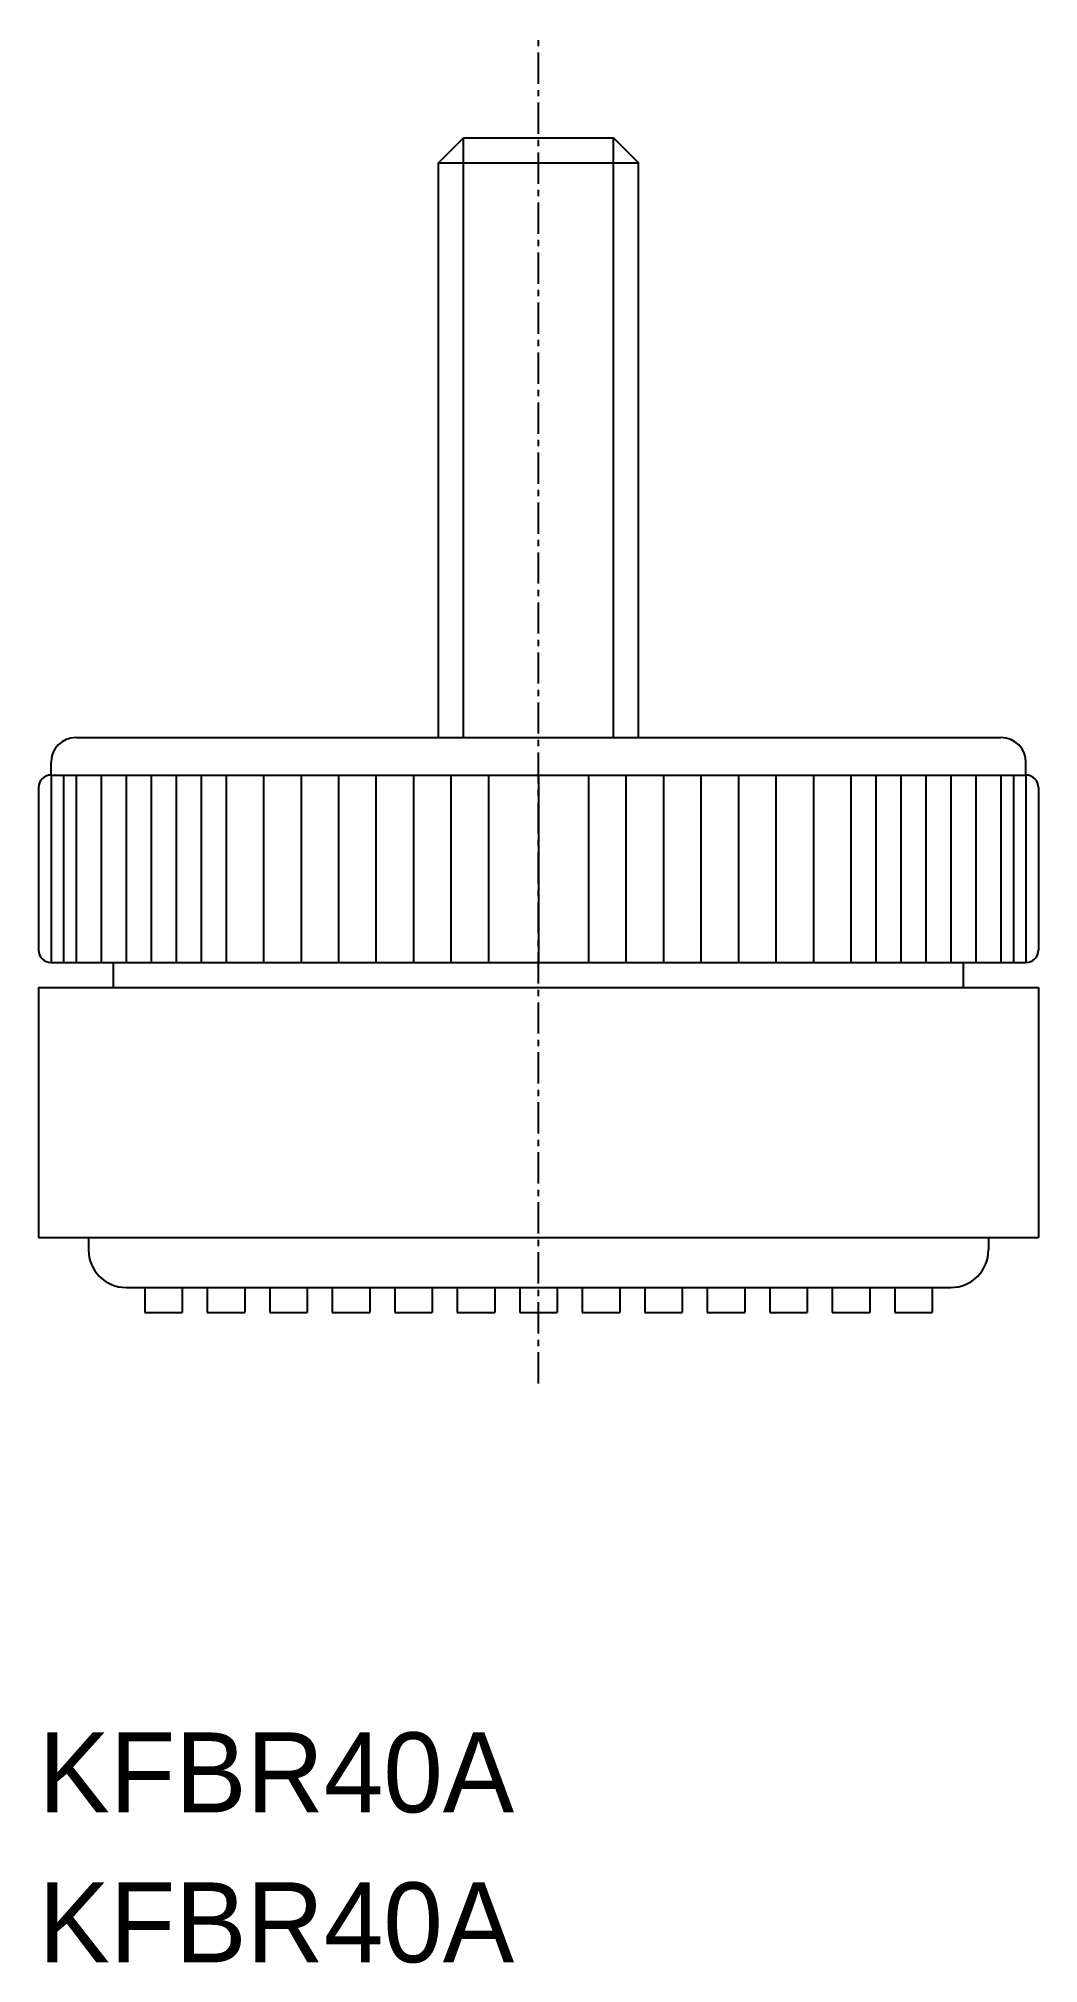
# Model space of a CAD drawing. Extents: x -3785.6 to -3745.6, y -941.8 to -864.8.
import ezdxf

# ---------------------------------------------------------------- set-up
doc = ezdxf.new("R2010")
doc.units = 0
doc.linetypes.add('CENTER', pattern=[2, 1.25, -0.25, 0.25, -0.25])
doc.layers.get('0').update_dxf_attribs({"linetype": 'CONTINUOUS'})
doc.layers.add('CENTER', color=1, linetype='CENTER')

msp = doc.modelspace()

# ---------------------------------------------------------------- linework, layer by layer
at = {"color": 7, "linetype": 'CONTINUOUS'}
for p, q in [((-3769.588, -869.724), (-3768.588, -868.724)), ((-3768.588, -868.724), (-3762.588, -868.724)), ((-3762.588, -868.724), (-3761.588, -869.724)), ((-3769.588, -892.724), (-3769.588, -869.724)), ((-3769.588, -869.724), (-3761.588, -869.724)), ((-3761.588, -892.724), (-3761.588, -869.724)), ((-3784.088, -892.724), (-3747.088, -892.724)), ((-3785.088, -894.224), (-3785.088, -893.724)), ((-3746.088, -894.224), (-3746.088, -893.724)), ((-3785.588, -894.724), (-3785.588, -901.224)), ((-3785.088, -894.224), (-3746.088, -894.224)), ((-3745.588, -894.724), (-3745.588, -901.224)), ((-3785.088, -901.724), (-3746.088, -901.724)), ((-3782.588, -902.724), (-3782.588, -901.724)), ((-3748.588, -902.724), (-3748.588, -901.724)), ((-3785.588, -902.724), (-3745.588, -902.724)), ((-3785.588, -902.724), (-3785.588, -912.724)), ((-3745.588, -902.724), (-3745.588, -912.724)), ((-3785.588, -912.724), (-3745.588, -912.724)), ((-3783.588, -912.724), (-3783.588, -913.224)), ((-3747.588, -912.724), (-3747.588, -913.224)), ((-3782.088, -914.724), (-3749.088, -914.724)), ((-3781.338, -914.724), (-3781.338, -915.724)), ((-3779.838, -914.724), (-3779.838, -915.724)), ((-3778.838, -914.724), (-3778.838, -915.724)), ((-3777.338, -914.724), (-3777.338, -915.724)), ((-3776.338, -914.724), (-3776.338, -915.724)), ((-3774.838, -914.724), (-3774.838, -915.724)), ((-3773.838, -914.724), (-3773.838, -915.724)), ((-3772.338, -914.724), (-3772.338, -915.724)), ((-3771.338, -914.724), (-3771.338, -915.724)), ((-3769.838, -914.724), (-3769.838, -915.724)), ((-3768.838, -914.724), (-3768.838, -915.724)), ((-3767.338, -914.724), (-3767.338, -915.724)), ((-3766.338, -914.724), (-3766.338, -915.724)), ((-3764.838, -914.724), (-3764.838, -915.724)), ((-3763.838, -914.724), (-3763.838, -915.724)), ((-3762.338, -914.724), (-3762.338, -915.724)), ((-3761.338, -914.724), (-3761.338, -915.724)), ((-3759.838, -914.724), (-3759.838, -915.724)), ((-3758.838, -914.724), (-3758.838, -915.724)), ((-3757.338, -914.724), (-3757.338, -915.724)), ((-3756.338, -914.724), (-3756.338, -915.724)), ((-3754.838, -914.724), (-3754.838, -915.724)), ((-3753.838, -914.724), (-3753.838, -915.724)), ((-3752.338, -914.724), (-3752.338, -915.724)), ((-3751.338, -914.724), (-3751.338, -915.724)), ((-3749.838, -914.724), (-3749.838, -915.724)), ((-3781.338, -915.724), (-3779.838, -915.724)), ((-3778.838, -915.724), (-3777.338, -915.724)), ((-3776.338, -915.724), (-3774.838, -915.724)), ((-3773.838, -915.724), (-3772.338, -915.724)), ((-3771.338, -915.724), (-3769.838, -915.724)), ((-3768.838, -915.724), (-3767.338, -915.724)), ((-3766.338, -915.724), (-3764.838, -915.724)), ((-3763.838, -915.724), (-3762.338, -915.724)), ((-3761.338, -915.724), (-3759.838, -915.724)), ((-3758.838, -915.724), (-3757.338, -915.724)), ((-3756.338, -915.724), (-3754.838, -915.724)), ((-3753.838, -915.724), (-3752.338, -915.724)), ((-3751.338, -915.724), (-3749.838, -915.724))]:
    msp.add_line(p, q, dxfattribs=at)
at = {"color": 3, "linetype": 'CONTINUOUS'}
for p, q in [((-3768.588, -892.724), (-3768.588, -868.724)), ((-3762.588, -892.724), (-3762.588, -868.724)), ((-3785.088, -894.224), (-3785.088, -901.724)), ((-3784.588, -894.224), (-3784.588, -901.724)), ((-3784.088, -894.224), (-3784.088, -901.724)), ((-3783.088, -894.224), (-3783.088, -901.724)), ((-3782.088, -894.224), (-3782.088, -901.724)), ((-3781.088, -894.224), (-3781.088, -901.724)), ((-3780.088, -894.224), (-3780.088, -901.724)), ((-3779.088, -894.224), (-3779.088, -901.724)), ((-3778.088, -894.224), (-3778.088, -901.724)), ((-3776.588, -894.224), (-3776.588, -901.724)), ((-3775.088, -894.224), (-3775.088, -901.724)), ((-3773.588, -894.224), (-3773.588, -901.724)), ((-3772.088, -894.224), (-3772.088, -901.724)), ((-3770.588, -894.224), (-3770.588, -901.724)), ((-3769.088, -894.224), (-3769.088, -901.724)), ((-3767.588, -894.224), (-3767.588, -901.724)), ((-3765.588, -894.224), (-3765.588, -901.724)), ((-3763.588, -894.224), (-3763.588, -901.724)), ((-3762.088, -894.224), (-3762.088, -901.724)), ((-3760.588, -894.224), (-3760.588, -901.724)), ((-3759.088, -894.224), (-3759.088, -901.724)), ((-3757.588, -894.224), (-3757.588, -901.724)), ((-3756.088, -894.224), (-3756.088, -901.724)), ((-3754.588, -894.224), (-3754.588, -901.724)), ((-3753.088, -894.224), (-3753.088, -901.724)), ((-3752.088, -894.224), (-3752.088, -901.724)), ((-3751.088, -894.224), (-3751.088, -901.724)), ((-3750.088, -894.224), (-3750.088, -901.724)), ((-3749.088, -894.224), (-3749.088, -901.724)), ((-3748.088, -894.224), (-3748.088, -901.724)), ((-3747.088, -894.224), (-3747.088, -901.724)), ((-3746.588, -894.224), (-3746.588, -901.724)), ((-3746.088, -894.224), (-3746.088, -901.724))]:
    msp.add_line(p, q, dxfattribs=at)
at = {"color": 7, "linetype": 'CONTINUOUS'}
for centre, radius, start, end in [((-3784.088, -893.724), 1, 90, 180), ((-3747.088, -893.724), 1, 0, 90), ((-3785.088, -894.724), 0.5, 90, 180), ((-3746.088, -894.724), 0.5, 0, 90), ((-3785.088, -901.224), 0.5, 180, 270), ((-3746.088, -901.224), 0.5, 270, 0), ((-3782.088, -913.224), 1.5, 180, 270), ((-3749.088, -913.224), 1.5, 270, 0)]:
    msp.add_arc(centre, radius, start, end, dxfattribs=at)
at = {"layer": 'CENTER', "color": 1, "linetype": 'CENTER'}
msp.add_line((-3765.588, -918.566), (-3765.588, -864.755), dxfattribs=at)

# ---------------------------------------------------------------- texts
at = {"color": 7, "linetype": 'CONTINUOUS'}
for p in [(-3785.588, -935.724), (-3785.588, -941.724)]:
    msp.add_text('KFBR40A', height=3.2, dxfattribs=at).set_placement(p)

doc.saveas('drawing.dxf')
